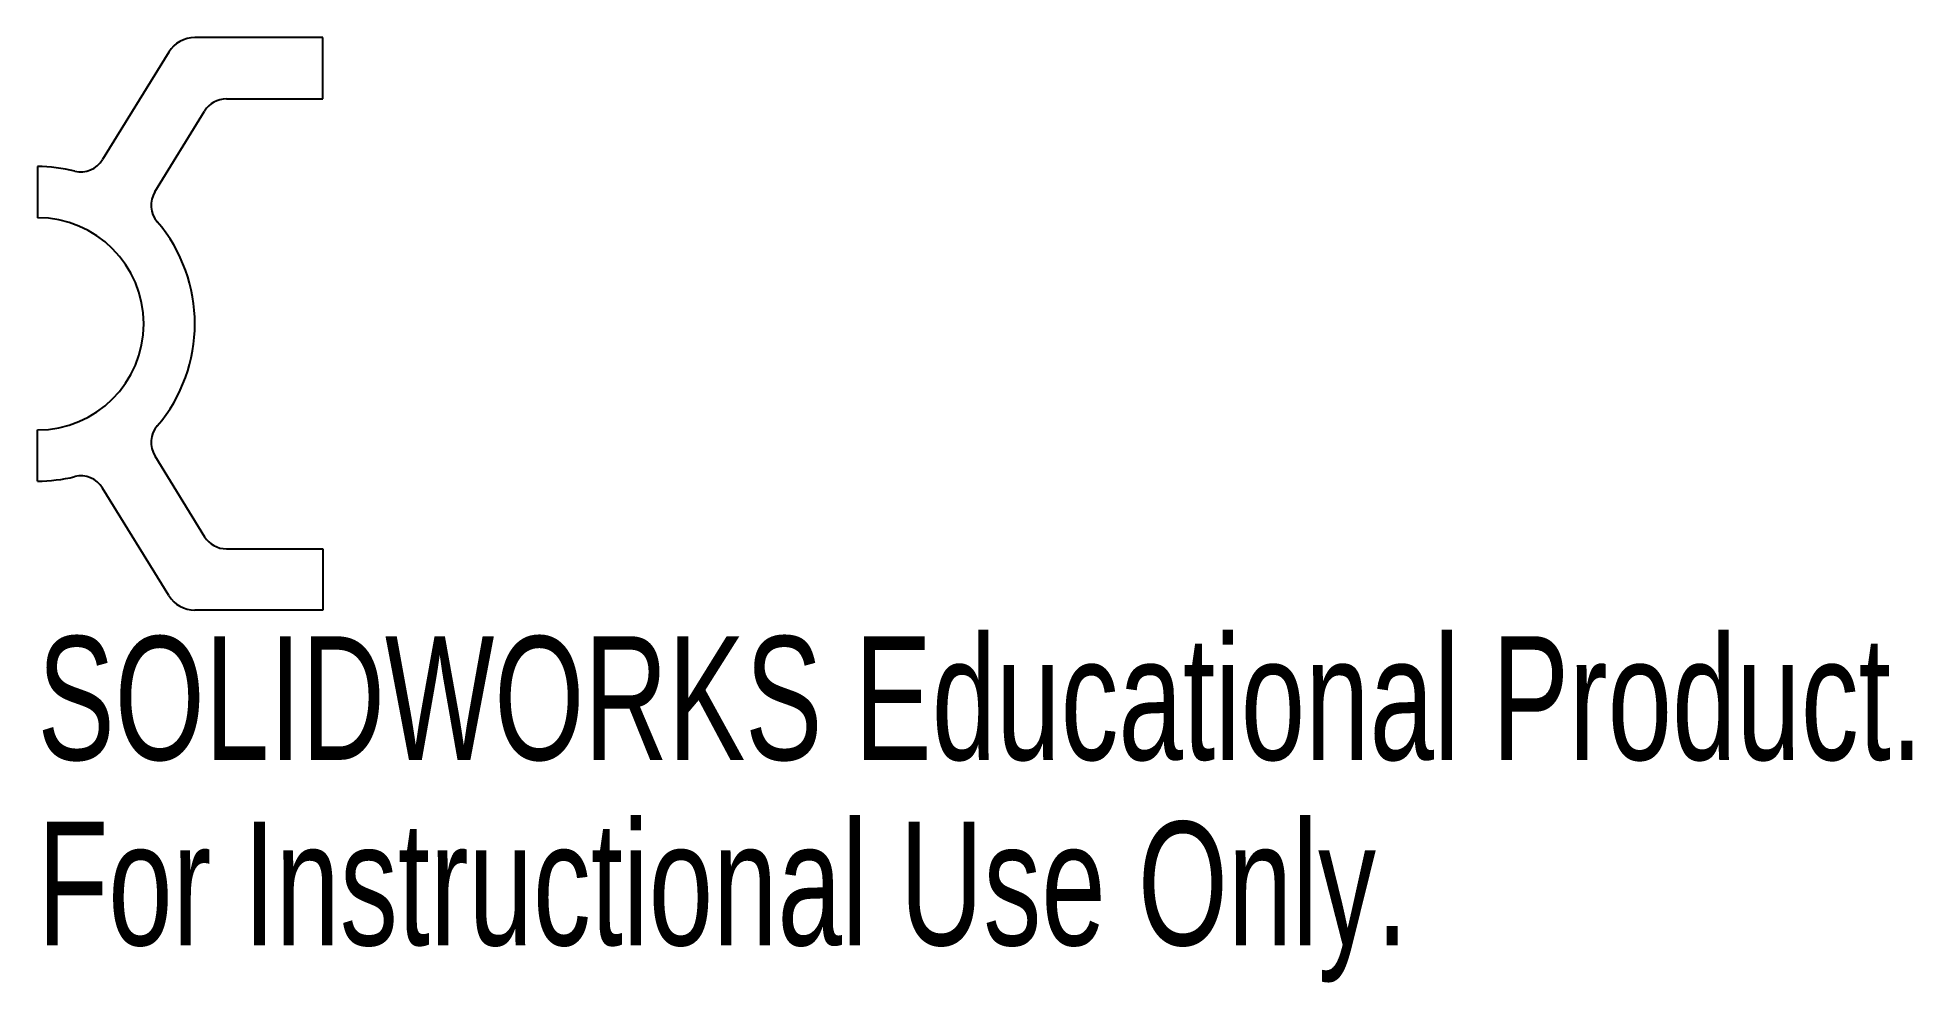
# Model space of a CAD drawing. Header units: millimetres. Extents: x 0 to 73.3, y -25.8 to 11.2.
import ezdxf

# ---------------------------------------------------------------- set-up
doc = ezdxf.new("R2010")
doc.units = ezdxf.units.MM
doc.styles.add('SLDTEXTSTYLE0', font='TXT', dxfattribs={"width": 0.7})

msp = doc.modelspace()

# ---------------------------------------------------------------- linework, layer by layer
at = {"color": 7, "linetype": 'Continuous', "lineweight": 25}
for p, q in [((11.15, 11.2), (6.15, 11.2)), ((11.15, 8.8), (11.15, 11.2)), ((5.128, 10.629), (2.542, 6.424)), ((7.38, 8.8), (11.15, 8.8)), ((4.586, 5.166), (6.528, 8.324)), ((0, 6.15), (0, 4.15)), ((0, -6.15), (0, -4.15)), ((4.586, -5.166), (6.528, -8.324)), ((5.128, -10.629), (2.542, -6.424)), ((7.38, -8.8), (11.15, -8.8)), ((11.15, -8.8), (11.15, -11.2)), ((11.15, -11.2), (6.15, -11.2))]:
    msp.add_line(p, q, dxfattribs=at)
for centre, radius, start, end in [((6.15, 10), 1.2, 90, 148.40848), ((7.38, 7.8), 1, 90, 148.40848), ((0, 0), 6.15, 76.3287, 90), ((1.69, 6.947), 1, 256.3287, 328.40848), ((5.438, 4.642), 1, 148.40848, 220.48827), ((0, 0), 4.15, 270, 90), ((0, 0), 6.15, 319.51173, 40.48827), ((5.438, -4.642), 1, 139.51173, 211.59152), ((0, 0), 6.15, 270, 283.6713), ((1.69, -6.947), 1, 31.59152, 103.6713), ((7.38, -7.8), 1, 211.59152, 270), ((6.15, -10), 1.2, 211.59152, 270)]:
    msp.add_arc(centre, radius, start, end, dxfattribs=at)

# ---------------------------------------------------------------- texts
at = {"color": 7, "linetype": 'Continuous', "char_height": 4.83362, "attachment_point": 1, "style": 'SLDTEXTSTYLE0'}
for s, insert in [('SOLIDWORKS Educational Product.', (0, -12.22)), ('For Instructional Use Only.', (0, -19.47))]:
    msp.add_mtext(s, dxfattribs=dict(at, insert=insert))

doc.saveas('drawing.dxf')
